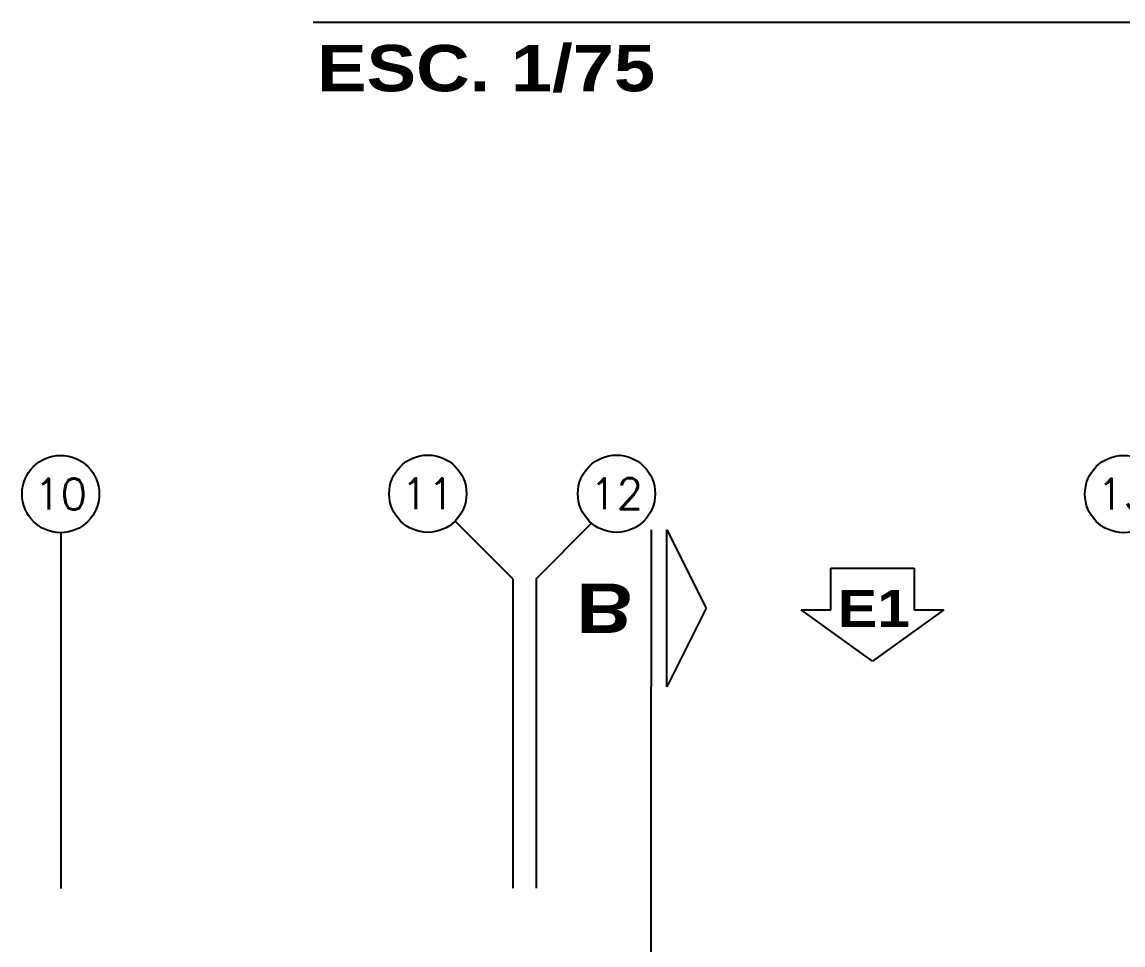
# Model space of a CAD drawing. Header units: millimetres. Extents: x -3 to 53, y -269 to 39.
# Drawn here: x 19.88 to 27, y -2.66 to 3.31 of the extents above; entities that cross this region are included whole.
import ezdxf
from ezdxf.enums import TextEntityAlignment as Align

# ---------------------------------------------------------------- set-up
doc = ezdxf.new("R2010")
doc.units = ezdxf.units.MM
doc.header["$LTSCALE"] = 15
for name, pattern in [('CENTER', [2, 1.25, -0.25, 0.25, -0.25]), ('PHANTOM', [63.5, 31.75, -6.35, 6.35, -6.35, 6.35, -6.35]), ('PHANTOM2', [1.25, 0.625, -0.125, 0.125, -0.125, 0.125, -0.125])]:
    doc.linetypes.add(name, pattern=pattern)
doc.layers.get('0').update_dxf_attribs({"color": 250})
for name, color, linetype in [('A-CORTE', 250, 'CENTER'), ('A-EJES', 251, 'PHANTOM'), ('L13 Texto Grande', 150, 'Continuous')]:
    doc.layers.add(name, color=color, linetype=linetype)
doc.layers.add('A-MUROS', color=252, linetype='Continuous', lineweight=30)
doc.styles.add('R140', font='', dxfattribs={"height": 3.55})
doc.styles.add('R160-75', font='', dxfattribs={"height": 0.6})
doc.styles.add('ROMANS', font='romans.shx', dxfattribs={"width": 0.8})
doc.styles.get('R140').set_extended_font_data('Arial Black', bold=True)
doc.styles.get('R160-75').set_extended_font_data('Arial Black', bold=True)

# ---------------------------------------------------------------- blocks, each defined once
blk = doc.blocks.new('*U104')
blk.add_line((-3, -5.08), (-3, 5.08))
blk.add_lwpolyline([(-4.016, 5.08), (-4.016, -5.08), (-6.556, 0)], close=True)
at = {"linetype": 'Continuous', "style": 'R160-75'}
blk.add_attdef('A', text='', height=0.3, dxfattribs=at).set_placement((0, 0), align=Align.MIDDLE_CENTER)
blk = doc.blocks.new('*U36')
blk.add_lwpolyline([(4.35, 4.35), (4.35, -0.15), (7.57, -0.15), (-0.15, -5.69), (-7.86, -0.15), (-4.65, -0.15), (-4.65, 4.35)], close=True)
at = {"linetype": 'Continuous', "style": 'R140'}
blk.add_attdef('ELEVACION', text='', height=3.55, dxfattribs=at).set_placement((0, 0), align=Align.MIDDLE_CENTER)
blk = doc.blocks.new('Cortes-Elev.')
at = {"layer": 'A-CORTE', "linetype": 'CENTER', "ltscale": 0.5}
blk.add_lwpolyline([(23.945, 20.8306), (23.945, 37.8534)], dxfattribs=at)
ref = blk.add_blockref('*U104', (23.645, 38.3614), dxfattribs=dict(at, xscale=0.1, yscale=0.1, zscale=-0.1, rotation=180))
ref.add_attrib('A', 'B', dxfattribs={"layer": '0', "linetype": 'Continuous', "extrusion": (0, 0, -1), "height": 0.32, "rotation": 180, "style": 'R160-75'}).set_placement((-23.645, 38.3614), align=Align.MIDDLE)
ref = blk.add_blockref('*U36', (25.385, 38.3602), dxfattribs=dict(at, xscale=0.05980032655866058, yscale=0.05980032655866058, zscale=0.05980032655866058))
ref.add_attrib('ELEVACION', 'E1', dxfattribs={"layer": '0', "linetype": 'Continuous', "height": 0.2392, "style": 'R160-75'}).set_placement((25.385, 38.3603), align=Align.MIDDLE_CENTER)
blk = doc.blocks.new('Ejes_Torre G')
at = {"layer": 'A-EJES', "linetype": 'PHANTOM2', "ltscale": 0.5}
for p, q in [((23.0499, 16.3521), (22.6767, 16.7253)), ((23.1999, 16.3521), (23.559, 16.7111))]:
    blk.add_line(p, q, dxfattribs=at)
for points in [[(20.125, 16.65), (20.125, 14.35)], [(23.0499, 16.3521), (23.0499, 14.3521)], [(23.1999, 16.3521), (23.1999, 14.3521)]]:
    blk.add_lwpolyline(points, dxfattribs=at)
at = {"layer": 'A-EJES', "linetype": 'Continuous'}
for centre in [(20.125, 16.9), (22.4999, 16.9021), (23.7204, 16.9021), (27, 16.9)]:
    blk.add_circle(centre, 0.25, dxfattribs=at)
at = {"layer": 'A-EJES', "linetype": 'Continuous', "style": 'ROMANS'}
for s, p in [('10', (20.125, 16.9)), ('11', (22.4999, 16.9021)), ('12', (23.7204, 16.9021)), ('13', (27, 16.9))]:
    blk.add_text(s, height=0.2, dxfattribs=at).set_placement(p, align=Align.MIDDLE_CENTER)

msp = doc.modelspace()

# ---------------------------------------------------------------- linework, layer by layer
at = {"layer": 'L13 Texto Grande'}
msp.add_lwpolyline([(21.7588, 3.3091), (28.5451, 3.3091)], dxfattribs=at)

# ---------------------------------------------------------------- block references
at = {"layer": 'A-CORTE'}
msp.add_blockref('Cortes-Elev.', (0, -38.842), dxfattribs=at)
at = {"layer": 'A-MUROS'}
msp.add_blockref('Ejes_Torre G', (0, -16.642), dxfattribs=at)

# ---------------------------------------------------------------- texts
at = {"layer": 'L13 Texto Grande', "insert": (21.784, 3.1612), "char_height": 0.3, "width": 10.725123, "attachment_point": 1, "style": 'R160-75'}
msp.add_mtext('ESC. 1/75', dxfattribs=at)

doc.saveas('drawing.dxf')
